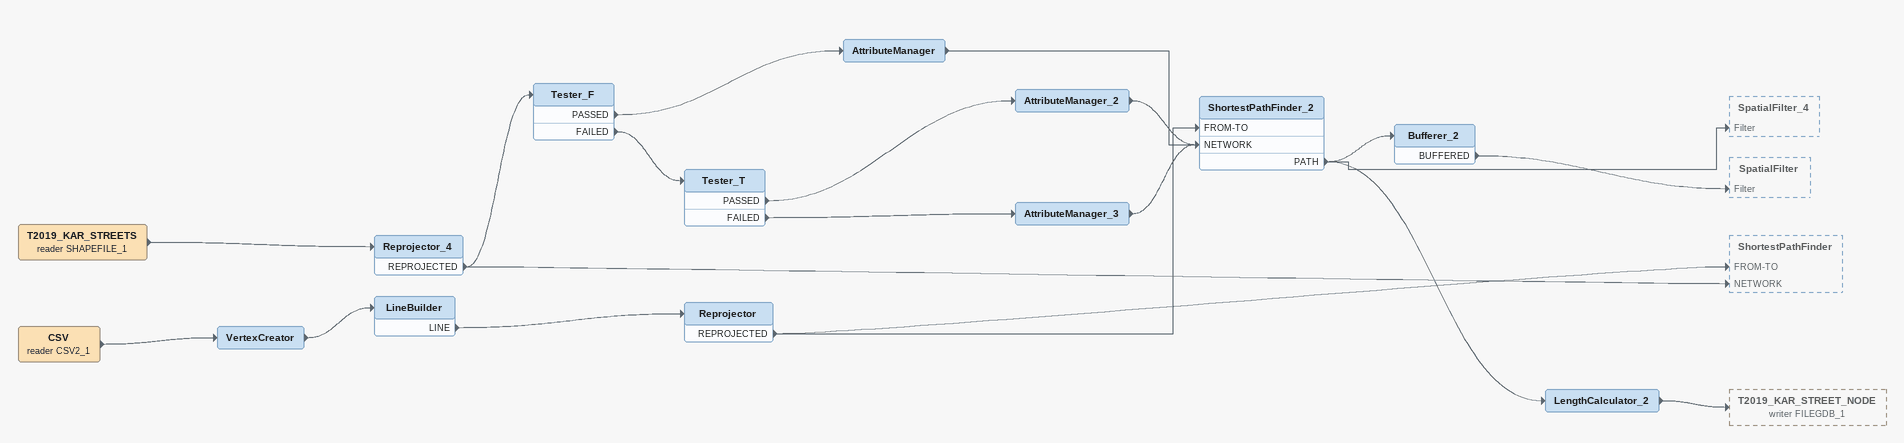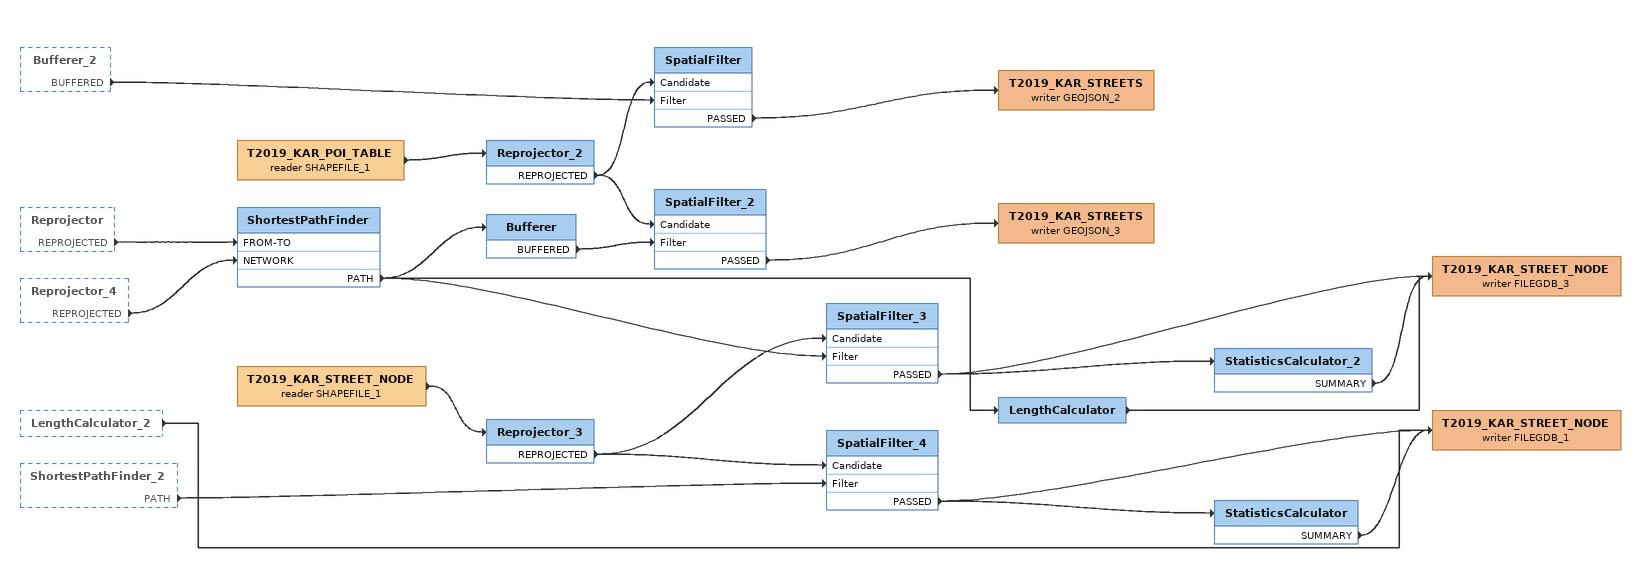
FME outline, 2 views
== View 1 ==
T2019_KAR_STREETS (reader SHAPEFILE_1)
    -> Reprojector_4
Reprojector_4
    REPROJECTED -> ShortestPathFinder [NETWORK]
    REPROJECTED -> Tester_F
Tester_F
    PASSED -> AttributeManager
    FAILED -> Tester_T
AttributeManager
    -> ShortestPathFinder_2 [NETWORK]
Tester_T
    PASSED -> AttributeManager_2
    FAILED -> AttributeManager_3
AttributeManager_2
    -> ShortestPathFinder_2 [NETWORK]
AttributeManager_3
    -> ShortestPathFinder_2 [NETWORK]
CSV (reader CSV2_1)
    -> VertexCreator
VertexCreator
    -> LineBuilder
LineBuilder
    LINE -> Reprojector
Reprojector
    REPROJECTED -> ShortestPathFinder [FROM-TO]
    REPROJECTED -> ShortestPathFinder_2 [FROM-TO]
ShortestPathFinder_2
    PATH -> Bufferer_2
    PATH -> SpatialFilter_4 [Filter]
    PATH -> LengthCalculator_2
Bufferer_2
    BUFFERED -> SpatialFilter [Filter]
LengthCalculator_2
    -> T2019_KAR_STREET_NODE (writer FILEGDB_1)

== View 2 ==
Bufferer_2 [outside]
    BUFFERED -> SpatialFilter [Filter]
Reprojector [outside]
    REPROJECTED -> ShortestPathFinder [FROM-TO]
Reprojector_4 [outside]
    REPROJECTED -> ShortestPathFinder [NETWORK]
LengthCalculator_2 [outside]
    -> T2019_KAR_STREET_NODE (writer FILEGDB_1)
ShortestPathFinder_2 [outside]
    PATH -> SpatialFilter_4 [Filter]
ShortestPathFinder
    PATH -> Bufferer
    PATH -> SpatialFilter_3 [Filter]
    PATH -> LengthCalculator
Bufferer
    BUFFERED -> SpatialFilter_2 [Filter]
LengthCalculator
    -> T2019_KAR_STREET_NODE (writer FILEGDB_3)
T2019_KAR_STREET_NODE (reader SHAPEFILE_1)
    -> Reprojector_3
Reprojector_3
    REPROJECTED -> SpatialFilter_3 [Candidate]
    REPROJECTED -> SpatialFilter_4 [Candidate]
SpatialFilter_3
    PASSED -> T2019_KAR_STREET_NODE (writer FILEGDB_3)
    PASSED -> StatisticsCalculator_2
StatisticsCalculator_2
    SUMMARY -> T2019_KAR_STREET_NODE (writer FILEGDB_3)
T2019_KAR_STREET_NODE (writer FILEGDB_3)
SpatialFilter_4
    PASSED -> T2019_KAR_STREET_NODE (writer FILEGDB_1)
    PASSED -> StatisticsCalculator
StatisticsCalculator
    SUMMARY -> T2019_KAR_STREET_NODE (writer FILEGDB_1)
T2019_KAR_STREET_NODE (writer FILEGDB_1)
T2019_KAR_POI_TABLE (reader SHAPEFILE_1)
    -> Reprojector_2
Reprojector_2
    REPROJECTED -> SpatialFilter [Candidate]
    REPROJECTED -> SpatialFilter_2 [Candidate]
SpatialFilter
    PASSED -> T2019_KAR_STREETS (writer GEOJSON_2)
T2019_KAR_STREETS (writer GEOJSON_2)
SpatialFilter_2
    PASSED -> T2019_KAR_STREETS (writer GEOJSON_3)
T2019_KAR_STREETS (writer GEOJSON_3)
